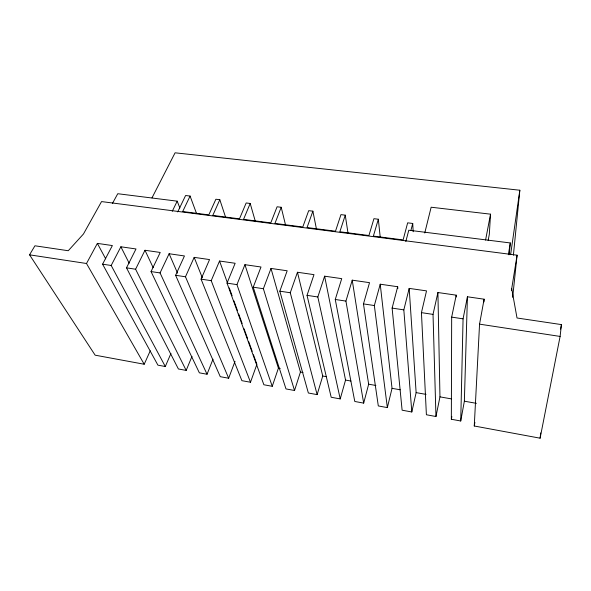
<?xml version="1.0" encoding="UTF-8"?>
<svg xmlns="http://www.w3.org/2000/svg" width="591" height="591" viewBox="0 0 591 591"><rect width="100%" height="100%" fill="white"/><g stroke="black" fill="none" stroke-linecap="round" stroke-linejoin="round"><path stroke-width="0.89" d="M483.955 301.942L484.11 299.194L467.429 296.785L464.363 401.2L460.729 420.991L451.339 419.263L451.672 317.116L456.222 295.168L437.916 292.53L433.026 314.39L435.959 416.522L426.392 414.756L421.442 312.639L426.525 290.883L409.186 288.386L403.83 309.869L411.809 411.979L402.109 410.191L392.121 308.096L397.677 286.724L380.227 284.205L374.347 305.547L387.349 407.605L378.306 405.936L363.48 303.9L369.53 282.661L352.229 280.164L345.927 301.092L363.687 403.114L354.785 401.474L335.26 299.474L341.724 278.649L324.614 276.182L317.832 296.978L340.224 398.918L331.189 397.255L307.039 295.345L313.991 274.645L297.465 272.259L290.27 292.752L317.131 394.618L308.362 393.008L279.831 291.171L287.182 270.781L270.996 268.44L263.379 288.726L294.532 390.496L285.985 388.922L253.229 287.189L261 266.999L244.925 264.679L236.947 284.626L272.252 386.307L263.874 384.763L227.033 283.126L235.152 263.268L219.542 261.023L211.216 280.681L250.488 382.251L241.896 380.67L201.073 279.144L209.554 259.575L194.173 257.358L185.478 276.78L228.665 378.233L220.28 376.689L175.616 275.288L184.451 255.955L169.115 253.738L160.065 272.931L207.049 374.251L199.366 372.832L151.045 271.565L160.22 252.46L144.98 250.259L135.598 269.223L186.18 370.409L178.408 368.976L126.504 267.841L136.004 248.966L120.874 246.779L111.189 265.477L165.303 366.516L170.947 353.448M456.208 297L456.222 295.168M460.729 420.991L463.071 318.845L467.429 296.785M150.247 350.81L144.211 364.241L95.144 355.176L29.55 254.832L34.935 245.79L68.253 250.732L83.471 233.984L101.549 201.583L517.088 255.186L511.717 288.607L517.022 317.995L561.45 324.599L560.105 336.427L540.1 438.19L474.263 426L479.552 324.149L484.11 299.194M424.759 232.987L431.142 207.219L490.53 214.171L489.333 234.191L488.144 240.493M509.228 254.721L510.314 242.953L408.787 230.217L405.825 241.505M513.394 255.246L519.836 190.228L175.084 152.81L151.983 197.889M511.533 290.432L511.717 288.607M512.67 297.339L517.088 255.186M540.1 438.19L540.735 432.93M510.617 254.655L519.836 190.228M508.334 254.751L510.314 242.953M474.263 426L474.883 422.425M451.339 419.263L451.856 416.574M485.573 240.094L490.53 214.171M560.571 329.121L561.45 324.599M435.959 416.522L439.963 396.864L437.916 292.53M411.809 411.979L416.13 392.623L409.186 288.386M387.349 407.605L392.04 388.339L380.227 284.205M410.885 230.512L412.725 223.464L407.65 222.837L403.114 239.924L373.372 236.097L378.329 219.231L373.94 218.692L368.924 235.521L339.847 231.775L345.255 215.161L340.955 214.629L335.489 231.214L307.047 227.55L312.883 211.172L308.687 210.655L302.784 227.003L274.948 223.42L281.205 207.278L277.09 206.769L270.781 222.881L243.544 219.372L250.192 203.459L246.166 202.964L239.466 218.847L212.797 215.412L219.822 199.721L215.878 199.233L208.8 214.895L182.693 211.534L190.08 196.057L185.604 195.51L177.699 211.925M363.687 403.114L368.658 384.187L352.229 280.164M340.224 398.918L345.543 380.079L324.614 276.182M317.131 394.618L322.738 376.024L297.465 272.259M294.532 390.496L300.435 372.064L270.996 268.44M272.252 386.307L278.413 368.149L244.925 264.679M250.488 382.251L256.9 364.322L253.45 354.777M228.665 378.233L235.026 361.337M207.049 374.251L212.996 359.202M186.18 370.409L191.994 356.343M172.247 211.319L177.197 201.169L117.757 193.715L112.445 203.43M165.303 366.516L157.923 365.157L102.575 264.177L112.371 245.553L97.367 243.389L86.5 263.497L144.211 364.241M102.575 264.177L111.189 265.477M126.504 267.841L135.598 269.223M151.045 271.565L160.065 272.931M175.616 275.288L185.478 276.78M201.073 279.144L211.216 280.681M227.033 283.126L236.947 284.626M279.831 291.171L290.27 292.752M335.26 299.474L345.927 301.092M392.121 308.096L403.83 309.869M421.442 312.639L433.026 314.39M451.672 317.116L463.071 318.845M253.229 287.189L263.379 288.726M307.039 295.345L317.832 296.978M363.48 303.9L374.347 305.547M29.55 254.832L86.5 263.497M479.552 324.149L560.105 336.427M278.413 368.149L280.223 368.466M300.435 372.064L302.998 372.515M322.738 376.024L326.21 376.644M345.543 380.079L350.914 381.032M368.658 384.187L375.891 385.472M392.04 388.339L400.21 389.794M416.13 392.623L426.03 394.382M439.963 396.864L451.546 398.918M464.363 401.2L476.398 403.335M97.367 243.389L105.686 258.828M120.874 246.779L129.17 263.194M144.98 250.259L153.172 267.664M169.115 253.738L177.573 273.153M194.173 257.358L202.336 277.814M177.197 201.169L179.849 207.951M190.08 196.057L196.456 213.292M219.542 261.023L227.395 282.72M229.278 287.928L232.1 295.744M233.984 300.952L237.442 310.504M238.698 313.976L242.147 323.521M244.031 328.729L247.489 338.281M248.745 341.753L252.194 351.305M219.822 199.721L225.526 217.037M250.192 203.459L255.445 221.721M281.205 207.278L285.475 224.75M312.883 211.172L316.488 229.227M345.255 215.161L348.033 233.29M378.329 219.231L380.249 237.442M397.677 286.724L397.832 288.548M412.725 223.464L413.183 231.731"/></g></svg>
